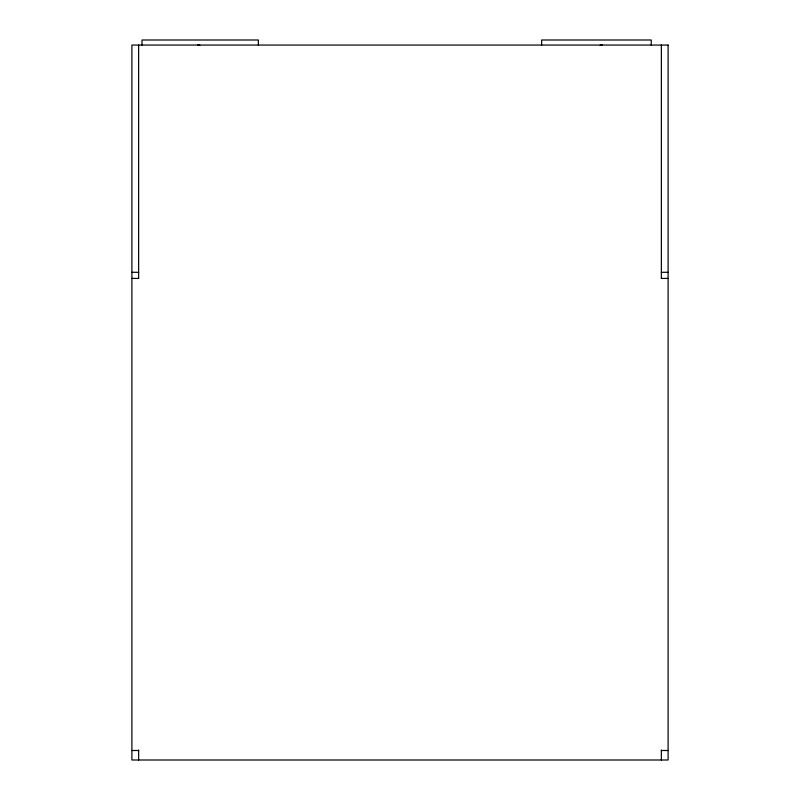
<?xml version="1.0" encoding="UTF-8"?>
<svg xmlns="http://www.w3.org/2000/svg" width="800" height="800" viewBox="0 0 800 800"><rect width="100%" height="100%" fill="white"/><g stroke="black" fill="none" stroke-linecap="round" stroke-linejoin="round"><path stroke-width="1.2" d="M131.9 272.29L138.64 272.29M661.36 272.29L668.1 272.29M131.9 278.42L138.64 278.42M661.36 278.42L668.1 278.42M131.9 750.5L138.64 750.5M661.36 750.5L668.1 750.5M661.36 45.06L661.36 278.51M661.36 750.02L661.36 760M651.24 45.06L651.24 40L541.64 40L541.64 45.06M258.36 45.06L258.36 40L142.01 40L142.01 45.06M138.64 45.06L138.64 278.51M138.64 750.02L138.64 760M600.14 45.2A16.86 16.86 0 0 1 602.34 45.06M197.66 45.06A16.86 16.86 0 0 1 199.86 45.2M668.1 45.06L131.9 45.06L131.9 760L668.1 760L668.1 45.06"/></g></svg>
